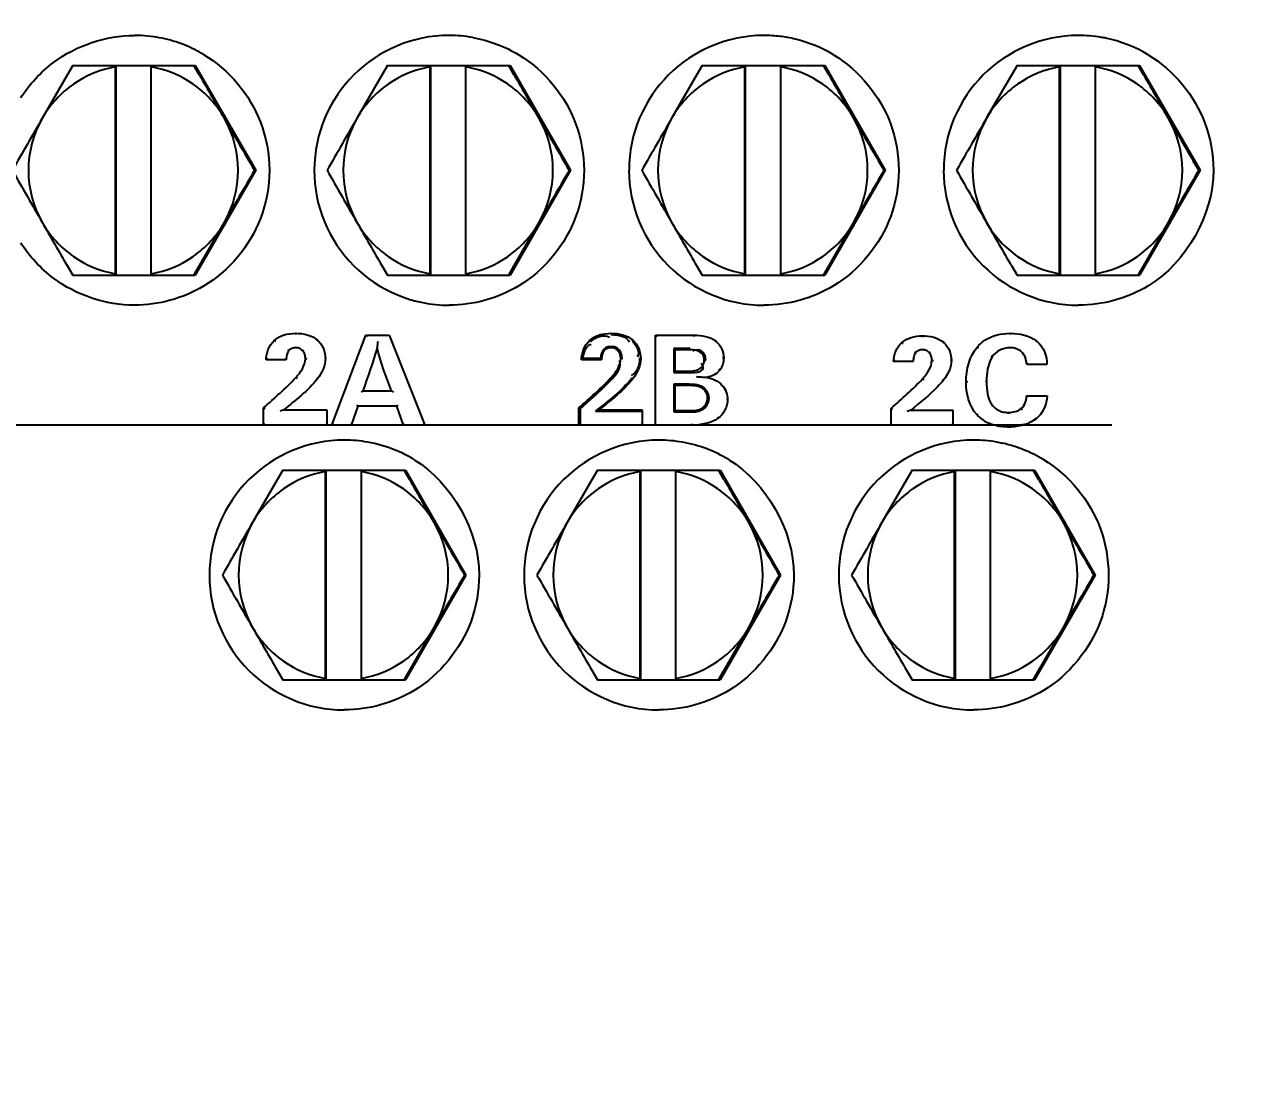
# Model space of a CAD drawing. Header units: millimetres. Extents: x 5828 to 6704, y 123 to 421.
# Drawn here: x 6534.91 to 6536.97, y 213.238 to 215.01 of the extents above; entities that cross this region are included whole.
import ezdxf

# ---------------------------------------------------------------- set-up
doc = ezdxf.new("R2010")
doc.units = ezdxf.units.MM
doc.linetypes.add('CENTER', pattern=[0.6, 0.375, -0.075, 0.075, -0.075])
for name, color, linetype in [('中心线', 7, 'Continuous'), ('外形图', 7, 'Continuous'), ('尺寸标注', 7, 'Continuous'), ('运动范围', 7, 'Continuous')]:
    doc.layers.add(name, color=color, linetype=linetype)
doc.styles.add('微软雅黑', font='msyh.ttc', dxfattribs={"height": 1.5})
doc.dimstyles.new('尺寸标注_1_20比例', dxfattribs={"dimtxt": 1.5, "dimasz": 1.25, "dimexe": 0.5, "dimexo": 0.4, "dimgap": 0.5, "dimtad": 1, "dimdec": 1, "dimlfac": 20, "dimdsep": 46, "dimtxsty": '微软雅黑', "dimcen": 0.09, "dimadec": 0, "dimazin": 0, "dimtp": 0.01, "dimtm": 0.01, "dimtfac": 1, "dimtdec": 1, "dimtofl": 0, "dimtmove": 0, "dimatfit": 3, "dimfxl": 1, "dimtolj": 1, "dimarcsym": 0})

# ---------------------------------------------------------------- blocks, each defined once
blk = doc.blocks.new('*D1145')
at = {"layer": 'Defpoints', "color": 0}
for p in [(6564.9775, 227.1499), (6618.6004, 224.7716), (6488.2514, 214.3423), (6559.4529, 214.3423), (6635.7237, 214.3423)]:
    blk.add_point(p, dxfattribs=at)
at = {"layer": '尺寸标注', "color": 0, "lineweight": -2}
blk.add_arc((6559.4529, 214.3423), 13.9483, 15.13637, 174.86363, dxfattribs=at)
at = {"layer": '尺寸标注', "color": 0}
for points in [[(6572.7139, 217.9391), (6573.1206, 218.0298), (6573.1893, 216.7644)], [(6545.3524, 215.6004), (6545.7687, 215.5817), (6545.5045, 214.3423)]]:
    blk.add_solid(points, dxfattribs=at)
at = {"layer": '尺寸标注', "color": 0, "insert": (6557.2583, 229.4032), "char_height": 1.5, "attachment_point": 5, "rotation": 8.2904, "style": '微软雅黑'}
blk.add_mtext('\\A1;{\\fAlibaba PuHuiTi 3.0 55 Regular|b0|i0|c134|p18;-\\A1;170%%d}', dxfattribs=at)
blk = doc.blocks.new('*D1146')
at = {"layer": 'Defpoints', "color": 0}
for p in [(6488.2514, 214.3423), (6559.4529, 214.3423), (6635.7237, 214.3423), (6618.6004, 203.913), (6564.9841, 201.5194)]:
    blk.add_point(p, dxfattribs=at)
at = {"layer": '尺寸标注', "color": 0, "lineweight": -2}
blk.add_arc((6559.4529, 214.3423), 13.965, 185.13022, 344.86978, dxfattribs=at)
at = {"layer": '尺寸标注', "color": 0}
for points in [[(6545.7519, 213.1029), (6545.3356, 213.0842), (6545.4878, 214.3423)], [(6573.1371, 210.6519), (6572.7305, 210.7426), (6573.2057, 211.9173)]]:
    blk.add_solid(points, dxfattribs=at)
at = {"layer": '尺寸标注', "color": 0, "insert": (6555.4094, 202.3101), "char_height": 1.5, "attachment_point": 5, "rotation": 341.4248, "style": '微软雅黑'}
blk.add_mtext('\\A1;{\\fAlibaba PuHuiTi 3.0 55 Regular|b0|i0|c134|p18;+\\A1;170%%d}', dxfattribs=at)

msp = doc.modelspace()

# ---------------------------------------------------------------- linework, layer by layer
at = {"layer": '中心线', "linetype": 'CENTER', "ltscale": 5}
msp.add_line((6635.7237, 214.3423), (6488.2514, 214.3423), dxfattribs=at)
at = {"layer": '外形图', "linetype": 'ByBlock'}
for p, q in [((6534.9811, 214.9259), (6534.9399, 214.8548)), ((6534.9906, 214.9423), (6534.9811, 214.9259)), ((6534.9906, 214.9423), (6535.1949, 214.9423)), ((6535.0615, 214.9397), (6535.0615, 214.9423)), ((6535.0615, 214.5949), (6535.0615, 214.9397)), ((6535.0629, 214.5923), (6535.0629, 214.9423)), ((6535.1215, 214.94), (6535.1214, 214.9397)), ((6535.1214, 214.5949), (6535.1214, 214.9397)), ((6535.1215, 214.9423), (6535.1215, 214.94)), ((6535.202, 214.9259), (6535.1926, 214.9423)), ((6535.1949, 214.9423), (6535.2959, 214.7673)), ((6535.5061, 214.9259), (6535.4649, 214.8548)), ((6535.5156, 214.9423), (6535.5061, 214.9259)), ((6535.5156, 214.9423), (6535.7199, 214.9423)), ((6535.5865, 214.9397), (6535.5865, 214.9423)), ((6535.5865, 214.5949), (6535.5865, 214.9397)), ((6535.5879, 214.5923), (6535.5879, 214.9423)), ((6535.6465, 214.94), (6535.6464, 214.9397)), ((6535.6464, 214.5949), (6535.6464, 214.9397)), ((6535.6465, 214.9423), (6535.6465, 214.94)), ((6535.727, 214.9259), (6535.7176, 214.9423)), ((6535.7199, 214.9423), (6535.8209, 214.7673)), ((6536.0311, 214.9259), (6535.9899, 214.8548)), ((6536.0406, 214.9423), (6536.0311, 214.9259)), ((6536.0406, 214.9423), (6536.2449, 214.9423)), ((6536.1115, 214.9397), (6536.1115, 214.9423)), ((6536.1115, 214.5949), (6536.1115, 214.9397)), ((6536.1129, 214.5923), (6536.1129, 214.9423)), ((6536.1715, 214.94), (6536.1714, 214.9397)), ((6536.1714, 214.5949), (6536.1714, 214.9397)), ((6536.1715, 214.9423), (6536.1715, 214.94)), ((6536.252, 214.9259), (6536.2426, 214.9423)), ((6536.2449, 214.9423), (6536.3459, 214.7673)), ((6536.5561, 214.9259), (6536.5149, 214.8548)), ((6536.5656, 214.9423), (6536.5561, 214.9259)), ((6536.5656, 214.9423), (6536.7699, 214.9423)), ((6536.6365, 214.9397), (6536.6365, 214.9423)), ((6536.6365, 214.5949), (6536.6365, 214.9397)), ((6536.6379, 214.5923), (6536.6379, 214.9423)), ((6536.6965, 214.94), (6536.6964, 214.9397)), ((6536.6964, 214.5949), (6536.6964, 214.9397)), ((6536.6965, 214.9423), (6536.6965, 214.94)), ((6536.777, 214.9259), (6536.7676, 214.9423)), ((6536.7699, 214.9423), (6536.8709, 214.7673)), ((6535.2959, 214.7673), (6535.1949, 214.5923)), ((6535.2936, 214.7673), (6535.2959, 214.7673)), ((6535.8209, 214.7673), (6535.7199, 214.5923)), ((6535.8186, 214.7673), (6535.8209, 214.7673)), ((6536.3459, 214.7673), (6536.2449, 214.5923)), ((6536.3436, 214.7673), (6536.3459, 214.7673)), ((6536.8709, 214.7673), (6536.7699, 214.5923)), ((6536.8686, 214.7673), (6536.8709, 214.7673)), ((6535.202, 214.6087), (6535.243, 214.6798)), ((6535.727, 214.6087), (6535.768, 214.6798)), ((6536.252, 214.6087), (6536.293, 214.6798)), ((6536.777, 214.6087), (6536.818, 214.6798)), ((6534.9811, 214.6087), (6534.9906, 214.5923)), ((6535.0615, 214.5923), (6535.0615, 214.5949)), ((6535.1214, 214.5949), (6535.1215, 214.5945)), ((6535.1215, 214.5945), (6535.1215, 214.5923)), ((6535.1926, 214.5923), (6535.202, 214.6087)), ((6535.5061, 214.6087), (6535.5156, 214.5923)), ((6535.5865, 214.5923), (6535.5865, 214.5949)), ((6535.6464, 214.5949), (6535.6465, 214.5945)), ((6535.6465, 214.5945), (6535.6465, 214.5923)), ((6535.7176, 214.5923), (6535.727, 214.6087)), ((6536.0311, 214.6087), (6536.0406, 214.5923)), ((6536.1115, 214.5923), (6536.1115, 214.5949)), ((6536.1714, 214.5949), (6536.1715, 214.5945)), ((6536.1715, 214.5945), (6536.1715, 214.5923)), ((6536.2426, 214.5923), (6536.252, 214.6087)), ((6536.5561, 214.6087), (6536.5656, 214.5923)), ((6536.6365, 214.5923), (6536.6365, 214.5949)), ((6536.6964, 214.5949), (6536.6965, 214.5945)), ((6536.6965, 214.5945), (6536.6965, 214.5923)), ((6536.7676, 214.5923), (6536.777, 214.6087)), ((6534.9906, 214.5923), (6535.1949, 214.5923)), ((6535.5156, 214.5923), (6535.7199, 214.5923)), ((6536.0406, 214.5923), (6536.2449, 214.5923)), ((6536.5656, 214.5923), (6536.7699, 214.5923)), ((6535.3621, 214.4955), (6535.3625, 214.4932)), ((6535.4226, 214.3424), (6535.4795, 214.4924)), ((6535.4795, 214.4924), (6535.4815, 214.4901)), ((6535.4795, 214.4924), (6535.5185, 214.4924)), ((6535.5185, 214.4924), (6535.5174, 214.4901)), ((6535.5185, 214.4924), (6535.5777, 214.3424)), ((6535.8881, 214.4955), (6535.8885, 214.4932)), ((6535.9624, 214.3424), (6535.9625, 214.4924)), ((6535.9625, 214.4924), (6535.9651, 214.4901)), ((6535.9625, 214.4924), (6536.0267, 214.4924)), ((6536.0267, 214.4924), (6536.0271, 214.4901)), ((6536.4075, 214.4913), (6536.4079, 214.4891)), ((6536.5543, 214.4955), (6536.5547, 214.4932)), ((6535.3266, 214.4835), (6535.3286, 214.4818)), ((6535.3627, 214.4714), (6535.3632, 214.4735)), ((6535.3988, 214.484), (6535.3978, 214.4823)), ((6535.8526, 214.4835), (6535.8545, 214.4818)), ((6535.8887, 214.4714), (6535.8891, 214.4735)), ((6535.9248, 214.484), (6535.9238, 214.4823)), ((6535.9933, 214.4703), (6535.9933, 214.4302)), ((6535.995, 214.4681), (6535.9933, 214.4703)), ((6536.0204, 214.4703), (6535.9933, 214.4703)), ((6536.02, 214.4681), (6536.0204, 214.4703)), ((6536.0633, 214.4823), (6536.0623, 214.4805)), ((6536.373, 214.4797), (6536.3749, 214.478)), ((6536.4081, 214.4679), (6536.4085, 214.47)), ((6536.4433, 214.4801), (6536.4422, 214.4784)), ((6536.4991, 214.4724), (6536.5012, 214.471)), ((6536.5537, 214.4714), (6536.554, 214.4735)), ((6536.5986, 214.4823), (6536.5976, 214.4806)), ((6535.3464, 214.4514), (6535.3129, 214.4514)), ((6535.3464, 214.4514), (6535.3449, 214.4536)), ((6535.3507, 214.4665), (6535.3494, 214.4678)), ((6535.374, 214.4664), (6535.3761, 214.4677)), ((6535.3785, 214.4532), (6535.3811, 214.4531)), ((6535.4119, 214.4534), (6535.4102, 214.4533)), ((6535.8724, 214.4514), (6535.8389, 214.4514)), ((6535.8708, 214.4536), (6535.8416, 214.4536)), ((6535.8724, 214.4514), (6535.8708, 214.4536)), ((6535.8767, 214.4665), (6535.8754, 214.4678)), ((6535.9, 214.4664), (6535.902, 214.4677)), ((6535.9045, 214.4532), (6535.9071, 214.4531)), ((6535.9379, 214.4534), (6535.9361, 214.4533)), ((6535.995, 214.4681), (6535.995, 214.4324)), ((6536.02, 214.4681), (6535.995, 214.4681)), ((6536.0438, 214.4508), (6536.0464, 214.4507)), ((6536.0763, 214.4544), (6536.0745, 214.4544)), ((6536.3923, 214.4484), (6536.3596, 214.4484)), ((6536.3923, 214.4484), (6536.3906, 214.4506)), ((6536.3965, 214.4632), (6536.395, 214.4644)), ((6536.4191, 214.463), (6536.4211, 214.4644)), ((6536.4235, 214.4502), (6536.426, 214.4501)), ((6536.456, 214.4504), (6536.4542, 214.4503)), ((6536.5239, 214.4561), (6536.5224, 214.4572)), ((6535.995, 214.4324), (6535.9933, 214.4302)), ((6535.9933, 214.4302), (6536.0189, 214.4302)), ((6535.995, 214.4324), (6536.0185, 214.4324)), ((6536.0185, 214.4324), (6536.0189, 214.4302)), ((6536.0698, 214.4342), (6536.0684, 214.4354)), ((6536.5819, 214.4432), (6536.5842, 214.4453)), ((6536.6152, 214.4432), (6536.5819, 214.4432)), ((6535.3626, 214.4218), (6535.3647, 214.4203)), ((6535.3986, 214.4196), (6535.3974, 214.4209)), ((6535.8886, 214.4218), (6535.8906, 214.4203)), ((6535.9246, 214.4196), (6535.9233, 214.4209)), ((6535.995, 214.4083), (6535.9933, 214.4104)), ((6536.0189, 214.4104), (6535.9933, 214.4104)), ((6535.9933, 214.4104), (6535.9933, 214.3643)), ((6535.995, 214.4083), (6535.995, 214.3665)), ((6536.0186, 214.4083), (6535.995, 214.4083)), ((6536.0186, 214.4083), (6536.0189, 214.4104)), ((6536.074, 214.4085), (6536.0728, 214.407)), ((6536.408, 214.4196), (6536.41, 214.4181)), ((6536.4431, 214.4175), (6536.4417, 214.4188)), ((6536.4805, 214.4149), (6536.483, 214.4148)), ((6536.5147, 214.4149), (6536.5129, 214.4148)), ((6535.4744, 214.3993), (6535.4718, 214.3971)), ((6535.4744, 214.3993), (6535.5219, 214.3993)), ((6535.5219, 214.3993), (6535.5255, 214.3971)), ((6536.0422, 214.4026), (6536.0439, 214.4043)), ((6536.0494, 214.3875), (6536.0519, 214.3875)), ((6536.5814, 214.3909), (6536.6157, 214.3909)), ((6535.3086, 214.371), (6535.3113, 214.37)), ((6535.3086, 214.3424), (6535.3086, 214.371)), ((6535.3423, 214.3678), (6535.3366, 214.3657)), ((6535.3423, 214.3678), (6535.4144, 214.3678)), ((6535.4144, 214.3678), (6535.4127, 214.3656)), ((6535.4144, 214.3678), (6535.4144, 214.3424)), ((6535.466, 214.374), (6535.4548, 214.3424)), ((6535.466, 214.374), (6535.4649, 214.3762)), ((6535.5309, 214.374), (6535.466, 214.374)), ((6535.5309, 214.374), (6535.5329, 214.3762)), ((6535.5422, 214.3424), (6535.5309, 214.374)), ((6535.8346, 214.371), (6535.8372, 214.37)), ((6535.8346, 214.3424), (6535.8346, 214.371)), ((6535.8372, 214.3445), (6535.8372, 214.37)), ((6535.8683, 214.3678), (6535.8626, 214.3657)), ((6535.8683, 214.3678), (6535.9404, 214.3678)), ((6535.9404, 214.3678), (6535.9386, 214.3656)), ((6535.9404, 214.3678), (6535.9404, 214.3424)), ((6535.995, 214.3665), (6535.9933, 214.3643)), ((6535.995, 214.3665), (6536.0232, 214.3665)), ((6536.0232, 214.3665), (6536.0236, 214.3643)), ((6536.0423, 214.3722), (6536.044, 214.3705)), ((6536.0827, 214.385), (6536.0809, 214.385)), ((6536.3555, 214.3423), (6536.3555, 214.3702)), ((6536.3555, 214.3702), (6536.358, 214.3692)), ((6536.3883, 214.3671), (6536.3825, 214.3649)), ((6536.3883, 214.3671), (6536.4585, 214.3671)), ((6536.4585, 214.3671), (6536.4566, 214.3649)), ((6536.4585, 214.3671), (6536.4585, 214.3423)), ((6536.5241, 214.376), (6536.5227, 214.3747)), ((6536.5726, 214.3698), (6536.5742, 214.3681)), ((6535.8626, 214.3657), (6535.9386, 214.3656)), ((6535.9933, 214.3643), (6536.0236, 214.3643)), ((6536.067, 214.3538), (6536.0662, 214.3556)), ((6536.4989, 214.3593), (6536.5009, 214.3608)), ((6536.5069, 214.3521), (6536.5078, 214.3529)), ((6536.5404, 214.3647), (6536.5402, 214.3626)), ((6536.5511, 214.3634), (6536.5514, 214.3612)), ((6536.5967, 214.3525), (6536.5958, 214.3543)), ((6535.3086, 214.3424), (6535.3113, 214.3446)), ((6535.4144, 214.3424), (6535.3086, 214.3424)), ((6535.4144, 214.3424), (6535.4127, 214.3445)), ((6535.4226, 214.3424), (6535.4262, 214.3445)), ((6535.4434, 214.3424), (6535.4226, 214.3424)), ((6535.4548, 214.3424), (6535.4434, 214.3424)), ((6535.4548, 214.3424), (6535.4537, 214.3445)), ((6535.5422, 214.3424), (6535.5442, 214.3445)), ((6535.5777, 214.3424), (6535.5422, 214.3424)), ((6535.5777, 214.3424), (6535.5749, 214.3445)), ((6535.8346, 214.3424), (6535.8372, 214.3446)), ((6535.9404, 214.3424), (6535.8346, 214.3424)), ((6535.9404, 214.3424), (6535.9386, 214.3445)), ((6535.9625, 214.3424), (6535.965, 214.3445)), ((6535.9683, 214.3424), (6535.9625, 214.3424)), ((6536.0229, 214.3424), (6535.9683, 214.3424)), ((6536.0229, 214.3424), (6536.0233, 214.3445)), ((6536.3555, 214.3423), (6536.358, 214.3445)), ((6536.4585, 214.3423), (6536.3555, 214.3423)), ((6536.4585, 214.3423), (6536.4566, 214.3445)), ((6536.5269, 214.3424), (6536.5274, 214.3434)), ((6536.5522, 214.3391), (6536.5526, 214.3413)), ((6536.5759, 214.3424), (6536.5756, 214.3444)), ((6535.341, 214.2673), (6535.3315, 214.2509)), ((6535.341, 214.2673), (6535.5454, 214.2673)), ((6535.4119, 214.2647), (6535.4119, 214.2673)), ((6535.4119, 213.9199), (6535.4119, 214.2647)), ((6535.4134, 213.9173), (6535.4134, 214.2673)), ((6535.4719, 214.2673), (6535.4719, 214.265)), ((6535.4719, 214.265), (6535.4719, 214.2647)), ((6535.4719, 213.9199), (6535.4719, 214.2647)), ((6535.5525, 214.2509), (6535.5431, 214.2673)), ((6535.5454, 214.2673), (6535.6464, 214.0923)), ((6535.8658, 214.2673), (6535.8563, 214.2509)), ((6535.8658, 214.2673), (6536.0702, 214.2673)), ((6535.9367, 214.2647), (6535.9367, 214.2673)), ((6535.9367, 213.9199), (6535.9367, 214.2647)), ((6535.9382, 213.9173), (6535.9382, 214.2673)), ((6535.9967, 214.2673), (6535.9967, 214.265)), ((6535.9967, 214.265), (6535.9967, 214.2647)), ((6535.9967, 213.9199), (6535.9967, 214.2647)), ((6536.0773, 214.2509), (6536.0678, 214.2673)), ((6536.0702, 214.2673), (6536.1712, 214.0923)), ((6536.3906, 214.2673), (6536.3811, 214.2509)), ((6536.3906, 214.2673), (6536.595, 214.2673)), ((6536.4615, 214.2647), (6536.4615, 214.2673)), ((6536.4615, 213.9199), (6536.4615, 214.2647)), ((6536.463, 213.9173), (6536.463, 214.2673)), ((6536.5215, 214.2673), (6536.5215, 214.265)), ((6536.5215, 214.265), (6536.5215, 214.2647)), ((6536.5215, 213.9199), (6536.5215, 214.2647)), ((6536.6021, 214.2509), (6536.5926, 214.2673)), ((6536.595, 214.2673), (6536.696, 214.0923)), ((6535.3315, 214.2509), (6535.2904, 214.1798)), ((6535.8563, 214.2509), (6535.8152, 214.1798)), ((6536.3811, 214.2509), (6536.34, 214.1798)), ((6535.6464, 214.0923), (6535.5454, 213.9173)), ((6535.6441, 214.0923), (6535.6464, 214.0923)), ((6536.1712, 214.0923), (6536.0702, 213.9173)), ((6536.1689, 214.0923), (6536.1712, 214.0923)), ((6536.696, 214.0923), (6536.595, 213.9173)), ((6536.6937, 214.0923), (6536.696, 214.0923)), ((6535.5525, 213.9337), (6535.5934, 214.0048)), ((6536.0773, 213.9337), (6536.1182, 214.0048)), ((6536.6021, 213.9337), (6536.643, 214.0048)), ((6535.3315, 213.9337), (6535.341, 213.9173)), ((6535.5431, 213.9173), (6535.5525, 213.9337)), ((6535.8563, 213.9337), (6535.8658, 213.9173)), ((6536.0678, 213.9173), (6536.0773, 213.9337)), ((6536.3811, 213.9337), (6536.3906, 213.9173)), ((6536.5926, 213.9173), (6536.6021, 213.9337)), ((6535.341, 213.9173), (6535.5454, 213.9173)), ((6535.4119, 213.9173), (6535.4119, 213.9199)), ((6535.4719, 213.9199), (6535.4719, 213.9195)), ((6535.4719, 213.9195), (6535.4719, 213.9173)), ((6535.8658, 213.9173), (6536.0702, 213.9173)), ((6535.9367, 213.9173), (6535.9367, 213.9199)), ((6535.9967, 213.9199), (6535.9967, 213.9195)), ((6535.9967, 213.9195), (6535.9967, 213.9173)), ((6536.3906, 213.9173), (6536.595, 213.9173)), ((6536.4615, 213.9173), (6536.4615, 213.9199)), ((6536.5215, 213.9199), (6536.5215, 213.9195)), ((6536.5215, 213.9195), (6536.5215, 213.9173))]:
    msp.add_line(p, q, dxfattribs=at)
for points in [[(6535.8891, 214.4735), (6535.8837, 214.4729), (6535.8789, 214.471), (6535.8754, 214.4678)], [(6535.902, 214.4677), (6535.8985, 214.4708), (6535.894, 214.4728), (6535.8891, 214.4735)], [(6535.8754, 214.4678), (6535.8731, 214.4635), (6535.8716, 214.4587), (6535.8708, 214.4536)], [(6535.9071, 214.4531), (6535.9065, 214.4586), (6535.9048, 214.4636), (6535.902, 214.4677)], [(6536.0519, 214.3875), (6536.0511, 214.3938), (6536.0484, 214.3995), (6536.0439, 214.4043)], [(6536.044, 214.3705), (6536.0481, 214.3751), (6536.0509, 214.3809), (6536.0519, 214.3875)]]:
    msp.add_lwpolyline(points, dxfattribs=at)
for centre, radius, start, end in [((6535.0936, 214.7681), 0.2242, 84.2765, 90.0352), ((6535.0934, 214.7673), 0.225, 74.5305, 84.2448), ((6535.0932, 214.7665), 0.2259, 67.9698, 74.5357), ((6535.6184, 214.7673), 0.225, 90.0061, 179.9896), ((6535.6184, 214.7669), 0.2254, 79.9446, 90.0031), ((6536.1434, 214.7672), 0.225, 90.0049, 179.9884), ((6536.1433, 214.7664), 0.2258, 83.1274, 90.0007), ((6536.1436, 214.7686), 0.2237, 79.924, 83.1222), ((6536.1436, 214.7686), 0.2237, 76.4491, 79.9191), ((6536.1428, 214.7661), 0.2262, 58.9287, 76.4173), ((6536.6683, 214.7672), 0.225, 90.0041, 179.9873), ((6536.6683, 214.7669), 0.2254, 80.3296, 90.0054), ((6536.6686, 214.769), 0.2233, 78.3608, 80.3074), ((6536.6681, 214.7669), 0.2254, 58.9548, 78.3532), ((6535.0939, 214.7683), 0.2239, 59.1979, 67.9593), ((6535.0915, 214.7674), 0.1749, 99.8727, 124.8698), ((6535.0915, 214.7674), 0.1749, 55.1302, 80.1273), ((6570.7794, 235.367), 41.0316, 209.87969, 209.99428), ((6535.6165, 214.7674), 0.1749, 99.8727, 124.8698), ((6535.6165, 214.7674), 0.1749, 55.1302, 80.1273), ((6571.3044, 235.367), 41.0316, 209.87969, 209.99428), ((6536.1415, 214.7674), 0.1749, 99.8727, 124.8698), ((6536.1415, 214.7674), 0.1749, 55.1302, 80.1273), ((6571.8294, 235.367), 41.0316, 209.87969, 209.99428), ((6536.6665, 214.7674), 0.1749, 99.8727, 124.8698), ((6536.6665, 214.7674), 0.1749, 55.1302, 80.1273), ((6572.3544, 235.367), 41.0316, 209.87969, 209.99428), ((6535.0915, 214.7673), 0.175, 124.8691, 150.0057), ((6535.0914, 214.7673), 0.175, 29.9943, 55.1309), ((6535.6165, 214.7673), 0.175, 124.8691, 150.0057), ((6535.6164, 214.7673), 0.175, 29.9943, 55.1309), ((6536.1415, 214.7673), 0.175, 124.8691, 150.0057), ((6536.1414, 214.7673), 0.175, 29.9943, 55.1309), ((6536.6665, 214.7673), 0.175, 124.8691, 150.0057), ((6536.6664, 214.7673), 0.175, 29.9943, 55.1309), ((6535.0944, 214.7673), 0.1749, 30.0743, 33.3502), ((6535.6194, 214.7673), 0.1749, 30.0743, 33.3502), ((6536.1444, 214.7673), 0.1749, 30.0743, 33.3502), ((6536.6694, 214.7673), 0.1749, 30.0743, 33.3502), ((6571.6622, 193.6587), 42.4004, 150.00648, 150.14291), ((6535.0915, 214.7673), 0.175, 150.0053, 209.9947), ((6535.0914, 214.7673), 0.175, 330.0053, 29.9947), ((6574.9223, 237.7654), 45.8186, 210.00184, 210.12827), ((6535.0943, 214.7673), 0.1751, 29.6079, 30.0745), ((6572.1872, 193.6587), 42.4004, 150.00648, 150.14291), ((6535.6165, 214.7673), 0.175, 150.0053, 209.9947), ((6535.6164, 214.7673), 0.175, 330.0053, 29.9947), ((6575.4473, 237.7654), 45.8186, 210.00184, 210.12827), ((6535.6193, 214.7673), 0.1751, 29.6079, 30.0745), ((6572.7122, 193.6587), 42.4004, 150.00648, 150.14291), ((6536.1415, 214.7673), 0.175, 150.0053, 209.9947), ((6536.1414, 214.7673), 0.175, 330.0053, 29.9947), ((6575.9723, 237.7654), 45.8186, 210.00184, 210.12827), ((6536.1443, 214.7673), 0.1751, 29.6079, 30.0745), ((6573.2372, 193.6587), 42.4004, 150.00648, 150.14291), ((6536.6665, 214.7673), 0.175, 150.0053, 209.9947), ((6536.6664, 214.7673), 0.175, 330.0053, 29.9947), ((6576.4973, 237.7654), 45.8186, 210.00184, 210.12827), ((6536.6693, 214.7673), 0.1751, 29.6079, 30.0745), ((6574.432, 237.4702), 45.5963, 209.86187, 209.98874), ((6572.0941, 193.4064), 42.5507, 149.86688, 150.00302), ((6535.6183, 214.7673), 0.225, 179.9901, 269.997), ((6574.957, 237.4702), 45.5963, 209.86187, 209.98874), ((6572.6191, 193.4064), 42.5507, 149.86688, 150.00302), ((6536.1433, 214.7673), 0.225, 179.9912, 269.9981), ((6575.482, 237.4702), 45.5963, 209.86187, 209.98874), ((6573.1441, 193.4064), 42.5507, 149.86688, 150.00302), ((6536.6682, 214.7673), 0.225, 179.9922, 269.9993), ((6576.007, 237.4702), 45.5963, 209.86187, 209.98874), ((6573.6691, 193.4064), 42.5507, 149.86688, 150.00302), ((6535.0915, 214.7673), 0.175, 209.9943, 235.1309), ((6570.5804, 235.2537), 41.1526, 209.99621, 210.1106), ((6535.0914, 214.7673), 0.175, 304.8691, 330.0057), ((6535.0944, 214.7672), 0.1749, 326.6496, 329.9257), ((6535.0943, 214.7673), 0.1751, 329.9255, 330.3918), ((6535.6165, 214.7673), 0.175, 209.9943, 235.1309), ((6571.1054, 235.2537), 41.1526, 209.99621, 210.1106), ((6535.6164, 214.7673), 0.175, 304.8691, 330.0057), ((6535.6194, 214.7672), 0.1749, 326.6496, 329.9257), ((6535.6193, 214.7673), 0.1751, 329.9255, 330.3918), ((6536.1415, 214.7673), 0.175, 209.9943, 235.1309), ((6571.6304, 235.2537), 41.1526, 209.99621, 210.1106), ((6536.1414, 214.7673), 0.175, 304.8691, 330.0057), ((6536.1444, 214.7672), 0.1749, 326.6496, 329.9257), ((6536.1443, 214.7673), 0.1751, 329.9255, 330.3918), ((6536.6665, 214.7673), 0.175, 209.9943, 235.1309), ((6572.1554, 235.2537), 41.1526, 209.99621, 210.1106), ((6536.6664, 214.7673), 0.175, 304.8691, 330.0057), ((6536.6694, 214.7672), 0.1749, 326.6496, 329.9257), ((6536.6693, 214.7673), 0.1751, 329.9255, 330.3918), ((6535.0915, 214.7672), 0.1749, 235.1302, 260.1273), ((6535.0915, 214.7672), 0.1749, 279.8727, 304.8698), ((6535.6165, 214.7672), 0.1749, 235.1302, 260.1273), ((6535.6165, 214.7672), 0.1749, 279.8727, 304.8698), ((6536.1415, 214.7672), 0.1749, 235.1302, 260.1273), ((6536.1415, 214.7672), 0.1749, 279.8727, 304.8698), ((6536.6665, 214.7672), 0.1749, 235.1302, 260.1273), ((6536.6665, 214.7672), 0.1749, 279.8727, 304.8698), ((6536.1751, 214.4147), 0.6792, 174.3083, 175.2133), ((6535.4564, 214.2687), 0.2324, 127.2906, 128.1521), ((6535.9791, 214.2764), 0.2243, 127.8099, 128.692), ((6536.4903, 214.2882), 0.2068, 128.2675, 129.2149), ((6536.4664, 214.2644), 0.171, 46.6541, 47.7436), ((6536.5409, 214.3977), 0.0569, 222.4266, 233.2982), ((6536.541, 214.3979), 0.0571, 233.4118, 240.7166), ((6535.4434, 214.0923), 0.225, 90.0026, 180.007), ((6535.4434, 214.0919), 0.2254, 79.9541, 90.0064), ((6535.4431, 214.0917), 0.2256, 67.8682, 79.8978), ((6535.9683, 214.0923), 0.225, 90.0015, 180.0058), ((6535.9683, 214.0918), 0.2254, 79.9548, 90.0064), ((6535.9681, 214.092), 0.2253, 69.5521, 79.9062), ((6536.4932, 214.0923), 0.225, 90.0005, 180.0046), ((6536.4933, 214.0919), 0.2254, 80.1808, 90.008), ((6536.4935, 214.0939), 0.2233, 77.5389, 80.156), ((6536.4931, 214.0921), 0.2253, 72.2611, 77.5354), ((6536.4928, 214.0913), 0.2261, 68.242, 72.2629), ((6535.4434, 214.0923), 0.225, 60.4886, 67.8711), ((6535.4445, 214.0943), 0.2227, 58.7516, 60.4772), ((6535.9682, 214.0921), 0.2252, 58.8061, 69.5589), ((6536.4933, 214.0924), 0.2248, 58.8731, 68.2469), ((6535.4419, 214.0924), 0.1749, 99.8727, 124.8698), ((6535.4419, 214.0924), 0.1749, 55.1302, 80.1273), ((6535.9667, 214.0924), 0.1749, 99.8727, 124.8698), ((6535.9667, 214.0924), 0.1749, 55.1302, 80.1273), ((6536.4915, 214.0924), 0.1749, 99.8727, 124.8698), ((6536.4915, 214.0924), 0.1749, 55.1302, 80.1273), ((6571.1299, 234.692), 41.0316, 209.87969, 209.99428), ((6571.6547, 234.692), 41.0316, 209.87969, 209.99428), ((6572.1795, 234.692), 41.0316, 209.87969, 209.99428), ((6535.4419, 214.0923), 0.175, 124.8691, 150.0057), ((6535.4419, 214.0923), 0.175, 29.9943, 55.1309), ((6535.9667, 214.0923), 0.175, 124.8691, 150.0057), ((6535.9667, 214.0923), 0.175, 29.9943, 55.1309), ((6536.4915, 214.0923), 0.175, 124.8691, 150.0057), ((6536.4915, 214.0923), 0.175, 29.9943, 55.1309), ((6535.4448, 214.0923), 0.1749, 30.0743, 33.3502), ((6535.9696, 214.0923), 0.1749, 30.0743, 33.3502), ((6536.4944, 214.0923), 0.1749, 30.0743, 33.3502), ((6572.0126, 192.9837), 42.4004, 150.00648, 150.14291), ((6535.442, 214.0923), 0.175, 150.0053, 209.9947), ((6535.4418, 214.0923), 0.175, 330.0053, 29.9947), ((6575.2728, 237.0904), 45.8186, 210.00184, 210.12827), ((6535.4447, 214.0923), 0.1751, 29.6079, 30.0745), ((6572.5374, 192.9837), 42.4004, 150.00648, 150.14291), ((6535.9668, 214.0923), 0.175, 150.0053, 209.9947), ((6535.9666, 214.0923), 0.175, 330.0053, 29.9947), ((6575.7976, 237.0904), 45.8186, 210.00184, 210.12827), ((6535.9695, 214.0923), 0.1751, 29.6079, 30.0745), ((6573.0622, 192.9837), 42.4004, 150.00648, 150.14291), ((6536.4915, 214.0923), 0.175, 150.0053, 209.9947), ((6536.4914, 214.0923), 0.175, 330.0053, 29.9947), ((6576.3224, 237.0904), 45.8186, 210.00184, 210.12827), ((6536.4943, 214.0923), 0.1751, 29.6079, 30.0745), ((6535.4434, 214.0923), 0.225, 180.0062, 269.9938), ((6574.7824, 236.7952), 45.5963, 209.86187, 209.98874), ((6572.4446, 192.7314), 42.5507, 149.86688, 150.00302), ((6535.9683, 214.0923), 0.225, 180.0074, 269.9949), ((6575.3072, 236.7952), 45.5963, 209.86187, 209.98874), ((6572.9694, 192.7314), 42.5507, 149.86688, 150.00302), ((6536.4933, 214.0923), 0.225, 180.0085, 269.996), ((6575.832, 236.7952), 45.5963, 209.86187, 209.98874), ((6573.4942, 192.7314), 42.5507, 149.86688, 150.00302), ((6535.4419, 214.0923), 0.175, 209.9943, 235.1309), ((6570.9309, 234.5787), 41.1526, 209.99621, 210.1106), ((6535.4419, 214.0923), 0.175, 304.8691, 330.0057), ((6535.4448, 214.0922), 0.1749, 326.6496, 329.9257), ((6535.4447, 214.0923), 0.1751, 329.9255, 330.3918), ((6535.9667, 214.0923), 0.175, 209.9943, 235.1309), ((6571.4557, 234.5787), 41.1526, 209.99621, 210.1106), ((6535.9667, 214.0923), 0.175, 304.8691, 330.0057), ((6535.9696, 214.0922), 0.1749, 326.6496, 329.9257), ((6535.9695, 214.0923), 0.1751, 329.9255, 330.3918), ((6536.4915, 214.0923), 0.175, 209.9943, 235.1309), ((6571.9805, 234.5787), 41.1526, 209.99621, 210.1106), ((6536.4915, 214.0923), 0.175, 304.8691, 330.0057), ((6536.4944, 214.0922), 0.1749, 326.6496, 329.9257), ((6536.4943, 214.0923), 0.1751, 329.9255, 330.3918), ((6535.4419, 214.0922), 0.1749, 235.1302, 260.1273), ((6535.4419, 214.0922), 0.1749, 279.8727, 304.8698), ((6535.9667, 214.0922), 0.1749, 235.1302, 260.1273), ((6535.9667, 214.0922), 0.1749, 279.8727, 304.8698), ((6536.4915, 214.0922), 0.1749, 235.1302, 260.1273), ((6536.4915, 214.0922), 0.1749, 279.8727, 304.8698)]:
    msp.add_arc(centre, radius, start, end, dxfattribs=at)
for points in [[(6534.9583, 214.9472), (6534.9963, 214.9757), (6535.046, 214.9923), (6535.0935, 214.9923)], [(6535.6578, 214.9888), (6535.6847, 214.984), (6535.7112, 214.9741), (6535.7346, 214.9599)], [(6534.9036, 214.888), (6534.918, 214.9107), (6534.9369, 214.931), (6534.9583, 214.9472)], [(6535.2086, 214.9606), (6535.2508, 214.9354), (6535.286, 214.8937), (6535.3035, 214.8478)], [(6535.7346, 214.9599), (6535.7775, 214.9341), (6535.8129, 214.8909), (6535.8299, 214.8438)], [(6536.2596, 214.9599), (6536.3024, 214.934), (6536.3379, 214.8909), (6536.3549, 214.8438)], [(6536.7844, 214.96), (6536.8266, 214.9346), (6536.8617, 214.8924), (6536.8789, 214.8462)], [(6535.3035, 214.8478), (6535.3133, 214.8223), (6535.3184, 214.7946), (6535.3184, 214.7673)], [(6535.8299, 214.8438), (6535.8387, 214.8195), (6535.8433, 214.7932), (6535.8433, 214.7673)], [(6536.3549, 214.8438), (6536.3637, 214.8195), (6536.3683, 214.7932), (6536.3683, 214.7673)], [(6536.8789, 214.8462), (6536.8883, 214.8212), (6536.8932, 214.794), (6536.8932, 214.7673)], [(6535.3184, 214.7673), (6535.3184, 214.74), (6535.3132, 214.7122), (6535.3035, 214.6867)], [(6535.8433, 214.7673), (6535.8433, 214.7413), (6535.8387, 214.715), (6535.8298, 214.6906)], [(6536.3683, 214.7673), (6536.3683, 214.7413), (6536.3636, 214.715), (6536.3548, 214.6906)], [(6536.8932, 214.7673), (6536.8932, 214.6936), (6536.8477, 214.6129), (6536.7846, 214.5747)], [(6535.3035, 214.6867), (6535.2859, 214.6408), (6535.2507, 214.5992), (6535.2085, 214.574)], [(6535.8298, 214.6906), (6535.8128, 214.6436), (6535.7774, 214.6005), (6535.7346, 214.5746)], [(6536.3548, 214.6906), (6536.3378, 214.6436), (6536.3024, 214.6005), (6536.2595, 214.5747)], [(6534.9583, 214.5874), (6534.9369, 214.6035), (6534.918, 214.6239), (6534.9036, 214.6466)], [(6535.0934, 214.5423), (6535.046, 214.5423), (6534.9963, 214.5588), (6534.9583, 214.5874)], [(6535.2085, 214.574), (6535.1744, 214.5536), (6535.1332, 214.5423), (6535.0934, 214.5423)], [(6535.7346, 214.5746), (6535.7001, 214.5539), (6535.6586, 214.5423), (6535.6183, 214.5423)], [(6536.2595, 214.5747), (6536.2251, 214.5539), (6536.1835, 214.5423), (6536.1433, 214.5423)], [(6536.7846, 214.5747), (6536.7501, 214.5539), (6536.7085, 214.5423), (6536.6682, 214.5423)], [(6535.3266, 214.4835), (6535.3359, 214.4919), (6535.3496, 214.4955), (6535.3621, 214.4955)], [(6535.3621, 214.4955), (6535.3749, 214.4955), (6535.3892, 214.4925), (6535.3988, 214.484)], [(6535.8526, 214.4835), (6535.8619, 214.4919), (6535.8756, 214.4955), (6535.8881, 214.4955)], [(6535.8545, 214.4818), (6535.8624, 214.489), (6535.8768, 214.4948), (6535.8857, 214.4889)], [(6535.8881, 214.4955), (6535.9009, 214.4955), (6535.9152, 214.4925), (6535.9248, 214.484)], [(6535.8885, 214.4932), (6535.8994, 214.4932), (6535.9154, 214.4911), (6535.9187, 214.4807)], [(6536.0267, 214.4924), (6536.0393, 214.4924), (6536.0533, 214.49), (6536.0633, 214.4823)], [(6536.373, 214.4797), (6536.382, 214.4878), (6536.3954, 214.4913), (6536.4075, 214.4913)], [(6536.4075, 214.4913), (6536.42, 214.4913), (6536.4339, 214.4884), (6536.4433, 214.4801)], [(6536.5543, 214.4955), (6536.5697, 214.4955), (6536.5866, 214.492), (6536.5986, 214.4823)], [(6535.3129, 214.4514), (6535.3132, 214.463), (6535.318, 214.4757), (6535.3266, 214.4835)], [(6535.3988, 214.484), (6535.4071, 214.4766), (6535.4119, 214.4645), (6535.4119, 214.4534)], [(6535.4983, 214.4714), (6535.4914, 214.447), (6535.4826, 214.4232), (6535.4744, 214.3993)], [(6535.5219, 214.3993), (6535.5134, 214.4231), (6535.5035, 214.4466), (6535.4983, 214.4714)], [(6535.8389, 214.4514), (6535.8392, 214.463), (6535.844, 214.4757), (6535.8526, 214.4835)], [(6535.8416, 214.4536), (6535.8422, 214.4627), (6535.8463, 214.4758), (6535.8553, 214.4774)], [(6535.9238, 214.4823), (6535.9306, 214.4762), (6535.9373, 214.4637), (6535.932, 214.4562)], [(6535.9248, 214.484), (6535.9331, 214.4766), (6535.9379, 214.4645), (6535.9379, 214.4534)], [(6536.0633, 214.4823), (6536.0714, 214.4761), (6536.0763, 214.4647), (6536.0763, 214.4544)], [(6536.3596, 214.4484), (6536.36, 214.4598), (6536.3646, 214.472), (6536.373, 214.4797)], [(6536.4433, 214.4801), (6536.4514, 214.473), (6536.456, 214.4612), (6536.456, 214.4504)], [(6536.4805, 214.4149), (6536.4805, 214.435), (6536.4864, 214.4568), (6536.4991, 214.4724)], [(6536.5537, 214.4714), (6536.5425, 214.4714), (6536.5297, 214.4656), (6536.5239, 214.4561)], [(6536.5986, 214.4823), (6536.6097, 214.4735), (6536.6159, 214.4573), (6536.6152, 214.4432)], [(6535.3626, 214.4218), (6535.3706, 214.4304), (6535.3785, 214.4415), (6535.3785, 214.4532)], [(6535.4119, 214.4534), (6535.4119, 214.4413), (6535.4061, 214.4291), (6535.3986, 214.4196)], [(6535.8886, 214.4218), (6535.8966, 214.4304), (6535.9045, 214.4415), (6535.9045, 214.4532)], [(6535.8906, 214.4203), (6535.8979, 214.4281), (6535.9078, 214.4411), (6535.9022, 214.4502)], [(6535.9361, 214.4533), (6535.9361, 214.4428), (6535.9316, 214.4289), (6535.9217, 214.4252)], [(6535.9379, 214.4534), (6535.9379, 214.4413), (6535.9321, 214.4291), (6535.9246, 214.4196)], [(6536.0763, 214.4544), (6536.0763, 214.4474), (6536.074, 214.4399), (6536.0698, 214.4342)], [(6536.408, 214.4196), (6536.4158, 214.428), (6536.4235, 214.4388), (6536.4235, 214.4502)], [(6536.456, 214.4504), (6536.456, 214.4386), (6536.4504, 214.4267), (6536.4431, 214.4175)], [(6536.5239, 214.4561), (6536.5166, 214.444), (6536.5147, 214.4289), (6536.5147, 214.4149)], [(6536.0698, 214.4342), (6536.065, 214.4274), (6536.0562, 214.4236), (6536.0481, 214.422)], [(6535.3086, 214.371), (6535.3271, 214.3874), (6535.3458, 214.4037), (6535.3626, 214.4218)], [(6535.3986, 214.4196), (6535.3828, 214.3996), (6535.3621, 214.3839), (6535.3423, 214.3678)], [(6535.8346, 214.371), (6535.8531, 214.3874), (6535.8718, 214.4037), (6535.8886, 214.4218)], [(6535.8372, 214.37), (6535.8555, 214.3862), (6535.874, 214.4024), (6535.8906, 214.4203)], [(6535.9233, 214.4209), (6535.9063, 214.3994), (6535.8839, 214.3828), (6535.8626, 214.3657)], [(6535.9246, 214.4196), (6535.9088, 214.3996), (6535.8881, 214.3839), (6535.8683, 214.3678)], [(6536.0422, 214.4026), (6536.0358, 214.4076), (6536.0266, 214.4083), (6536.0186, 214.4083)], [(6536.0439, 214.4043), (6536.0372, 214.4096), (6536.0275, 214.4104), (6536.0189, 214.4104)], [(6536.0481, 214.422), (6536.0576, 214.4199), (6536.0676, 214.4158), (6536.074, 214.4085)], [(6536.074, 214.4085), (6536.0796, 214.4022), (6536.0827, 214.3933), (6536.0827, 214.385)], [(6536.3555, 214.3702), (6536.3735, 214.3861), (6536.3916, 214.402), (6536.408, 214.4196)], [(6536.4989, 214.3593), (6536.4858, 214.3737), (6536.4805, 214.3953), (6536.4805, 214.4149)], [(6536.5147, 214.4149), (6536.5147, 214.4015), (6536.5161, 214.3867), (6536.5241, 214.376)], [(6536.5726, 214.3698), (6536.5787, 214.3744), (6536.5811, 214.3833), (6536.5814, 214.3909)], [(6536.6157, 214.3909), (6536.6151, 214.3767), (6536.6083, 214.3608), (6536.5967, 214.3525)], [(6536.0232, 214.3665), (6536.0299, 214.3665), (6536.0371, 214.3681), (6536.0423, 214.3722)], [(6536.0236, 214.3643), (6536.0308, 214.3643), (6536.0385, 214.3661), (6536.044, 214.3705)], [(6536.0827, 214.385), (6536.0827, 214.3734), (6536.0765, 214.3606), (6536.067, 214.3538)], [(6536.5241, 214.376), (6536.528, 214.3707), (6536.534, 214.3665), (6536.5404, 214.3647)], [(6536.5511, 214.3634), (6536.5586, 214.3634), (6536.5666, 214.3653), (6536.5726, 214.3698)], [(6536.067, 214.3538), (6536.0548, 214.345), (6536.0383, 214.3424), (6536.0232, 214.3424)], [(6536.5967, 214.3525), (6536.5904, 214.348), (6536.5832, 214.3445), (6536.5757, 214.3423)], [(6536.5522, 214.3391), (6536.5438, 214.3391), (6536.5353, 214.34), (6536.5272, 214.3423)], [(6536.5758, 214.3423), (6536.5682, 214.3401), (6536.5602, 214.3391), (6536.5522, 214.3391)], [(6535.56, 214.2847), (6535.6229, 214.2465), (6535.6683, 214.1659), (6535.6683, 214.0923)], [(6536.0848, 214.2847), (6536.1478, 214.2466), (6536.1933, 214.1659), (6536.1933, 214.0923)], [(6536.6095, 214.2849), (6536.6519, 214.2593), (6536.687, 214.2169), (6536.7042, 214.1705)], [(6536.7042, 214.1705), (6536.7134, 214.1456), (6536.7182, 214.1188), (6536.7182, 214.0923)], [(6535.6683, 214.0923), (6535.6683, 214.0663), (6535.6637, 214.04), (6535.6549, 214.0156)], [(6536.1933, 214.0923), (6536.1933, 214.0663), (6536.1886, 214.04), (6536.1798, 214.0156)], [(6536.7182, 214.0923), (6536.7182, 214.0663), (6536.7136, 214.04), (6536.7048, 214.0156)], [(6535.6549, 214.0156), (6535.6379, 213.9687), (6535.6026, 213.9257), (6535.5599, 213.8998)], [(6536.1798, 214.0156), (6536.1628, 213.9686), (6536.1275, 213.9256), (6536.0847, 213.8998)], [(6536.7048, 214.0156), (6536.6877, 213.9686), (6536.6524, 213.9256), (6536.6096, 213.8997)], [(6535.5599, 213.8998), (6535.5254, 213.8789), (6535.4837, 213.8673), (6535.4434, 213.8673)], [(6536.0847, 213.8998), (6536.0503, 213.8789), (6536.0086, 213.8673), (6535.9683, 213.8673)], [(6536.6096, 213.8997), (6536.5751, 213.8789), (6536.5335, 213.8673), (6536.4933, 213.8673)]]:
    msp.add_open_spline(points, degree=3, dxfattribs=at)
for points, knots in [([(6536.4991, 214.4724), (6536.5028, 214.4769), (6536.5181, 214.4909), (6536.5397, 214.4955), (6536.5543, 214.4955)], [0, 0, 0, 0, 0.283345, 1, 1, 1, 1]), ([(6535.3627, 214.4714), (6535.3606, 214.4714), (6535.3562, 214.4708), (6535.3521, 214.4684), (6535.3507, 214.4665)], [0, 0, 0, 0, 0.469607, 1, 1, 1, 1]), ([(6535.374, 214.4664), (6535.3726, 214.468), (6535.369, 214.4704), (6535.3648, 214.4714), (6535.3627, 214.4714)], [0, 0, 0, 0, 0.510038, 1, 1, 1, 1]), ([(6535.8887, 214.4714), (6535.8866, 214.4714), (6535.8822, 214.4708), (6535.8781, 214.4684), (6535.8767, 214.4665)], [0, 0, 0, 0, 0.469612, 1, 1, 1, 1]), ([(6535.9, 214.4664), (6535.8986, 214.468), (6535.895, 214.4704), (6535.8908, 214.4714), (6535.8887, 214.4714)], [0, 0, 0, 0, 0.51004, 1, 1, 1, 1]), ([(6536.0464, 214.4507), (6536.0464, 214.4562), (6536.0427, 214.4681), (6536.0283, 214.4691), (6536.0248, 214.4657)], [0, 0, 0, 0, 0.529699, 1, 1, 1, 1]), ([(6536.5819, 214.4432), (6536.5812, 214.4507), (6536.577, 214.4668), (6536.5607, 214.4714), (6536.5537, 214.4714)], [0, 0, 0, 0, 0.516139, 1, 1, 1, 1]), ([(6535.3507, 214.4665), (6535.3492, 214.4644), (6535.3473, 214.4594), (6535.3466, 214.4541), (6535.3464, 214.4514)], [0, 0, 0, 0, 0.488758, 1, 1, 1, 1]), ([(6535.3785, 214.4532), (6535.3785, 214.4556), (6535.3779, 214.4603), (6535.3755, 214.4646), (6535.374, 214.4664)], [0, 0, 0, 0, 0.501082, 1, 1, 1, 1]), ([(6535.8767, 214.4665), (6535.8752, 214.4644), (6535.8733, 214.4594), (6535.8726, 214.4541), (6535.8724, 214.4514)], [0, 0, 0, 0, 0.488758, 1, 1, 1, 1]), ([(6535.9045, 214.4532), (6535.9045, 214.4556), (6535.9039, 214.4603), (6535.9015, 214.4646), (6535.9, 214.4664)], [0, 0, 0, 0, 0.501082, 1, 1, 1, 1]), ([(6536.0185, 214.4324), (6536.0265, 214.4324), (6536.041, 214.4349), (6536.0438, 214.4473), (6536.0438, 214.4508)], [0, 0, 0, 0, 0.692763, 1, 1, 1, 1]), ([(6536.0438, 214.4508), (6536.0438, 214.454), (6536.0413, 214.4657), (6536.0276, 214.4681), (6536.02, 214.4681)], [0, 0, 0, 0, 0.300099, 1, 1, 1, 1]), ([(6536.3965, 214.4632), (6536.395, 214.4612), (6536.3931, 214.4562), (6536.3925, 214.4511), (6536.3923, 214.4484)], [0, 0, 0, 0, 0.478549, 1, 1, 1, 1]), ([(6536.4081, 214.4679), (6536.4059, 214.4679), (6536.4015, 214.4674), (6536.3977, 214.4649), (6536.3965, 214.4632)], [0, 0, 0, 0, 0.514826, 1, 1, 1, 1]), ([(6536.4191, 214.463), (6536.4177, 214.4646), (6536.4143, 214.4672), (6536.4101, 214.4679), (6536.4081, 214.4679)], [0, 0, 0, 0, 0.509151, 1, 1, 1, 1]), ([(6536.4235, 214.4502), (6536.4235, 214.4526), (6536.4229, 214.4572), (6536.4205, 214.4613), (6536.4191, 214.463)], [0, 0, 0, 0, 0.525654, 1, 1, 1, 1]), ([(6536.0189, 214.4302), (6536.025, 214.4302), (6536.0334, 214.4288), (6536.0444, 214.4368), (6536.0409, 214.4431), (6536.0391, 214.4458)], [0, 0, 0, 0, 0.5228, 0.720362, 1, 1, 1, 1]), ([(6536.0481, 214.422), (6536.0461, 214.422), (6536.0403, 214.4219), (6536.0345, 214.4224), (6536.0308, 214.4227)], [0, 0, 0, 0, 0.350859, 1, 1, 1, 1]), ([(6536.4431, 214.4175), (6536.4399, 214.4134), (6536.4227, 214.3954), (6536.4036, 214.3795), (6536.3883, 214.3671)], [0, 0, 0, 0, 0.206672, 1, 1, 1, 1]), ([(6536.0494, 214.3875), (6536.0494, 214.3902), (6536.0483, 214.396), (6536.0446, 214.4008), (6536.0422, 214.4026)], [0, 0, 0, 0, 0.468276, 1, 1, 1, 1]), ([(6536.0423, 214.3722), (6536.0445, 214.3741), (6536.048, 214.3789), (6536.0494, 214.3847), (6536.0494, 214.3875)], [0, 0, 0, 0, 0.508282, 1, 1, 1, 1]), ([(6536.5272, 214.3423), (6536.5247, 214.343), (6536.5198, 214.3446), (6536.5152, 214.3469), (6536.513, 214.3481)], [0, 0, 0, 0, 0.503196, 1, 1, 1, 1]), ([(6536.5404, 214.3647), (6536.5421, 214.3642), (6536.5456, 214.3636), (6536.5492, 214.3634), (6536.5511, 214.3634)], [0, 0, 0, 0, 0.488995, 1, 1, 1, 1])]:
    msp.add_open_spline(points, degree=3, knots=knots, dxfattribs=at)
at = {"layer": '运动范围'}
msp.add_arc((6559.4529, 214.3423), 60.06, 10, 350, dxfattribs=at)

# ---------------------------------------------------------------- dimensions: what is measured, and where the dimension line sits
at = {"layer": '尺寸标注'}
for base, line2, text, picture, middle in [((6564.9775, 227.1499), ((6559.4529, 214.3423), (6618.6004, 224.7716)), '\\A1;{\\fAlibaba PuHuiTi 3.0 55 Regular|b0|i0|c134|p18;-<>}', '*D1145', (6557.4417, 228.1449)), ((6564.9841, 201.5194), ((6559.4529, 214.3423), (6618.6004, 203.913)), '\\A1;{\\fAlibaba PuHuiTi 3.0 55 Regular|b0|i0|c134|p18;+<>}', '*D1146', (6555.0043, 201.1047))]:
    dim = msp.add_angular_dim_2l(base=base, line1=((6635.7237, 214.3423), (6488.2514, 214.3423)), line2=line2, text=text, dimstyle='尺寸标注_1_20比例', dxfattribs=at)
    dim.commit()
    dim.dimension.update_dxf_attribs({"geometry": picture, "text_midpoint": middle, "dimtype": 162})

doc.saveas('drawing.dxf')
